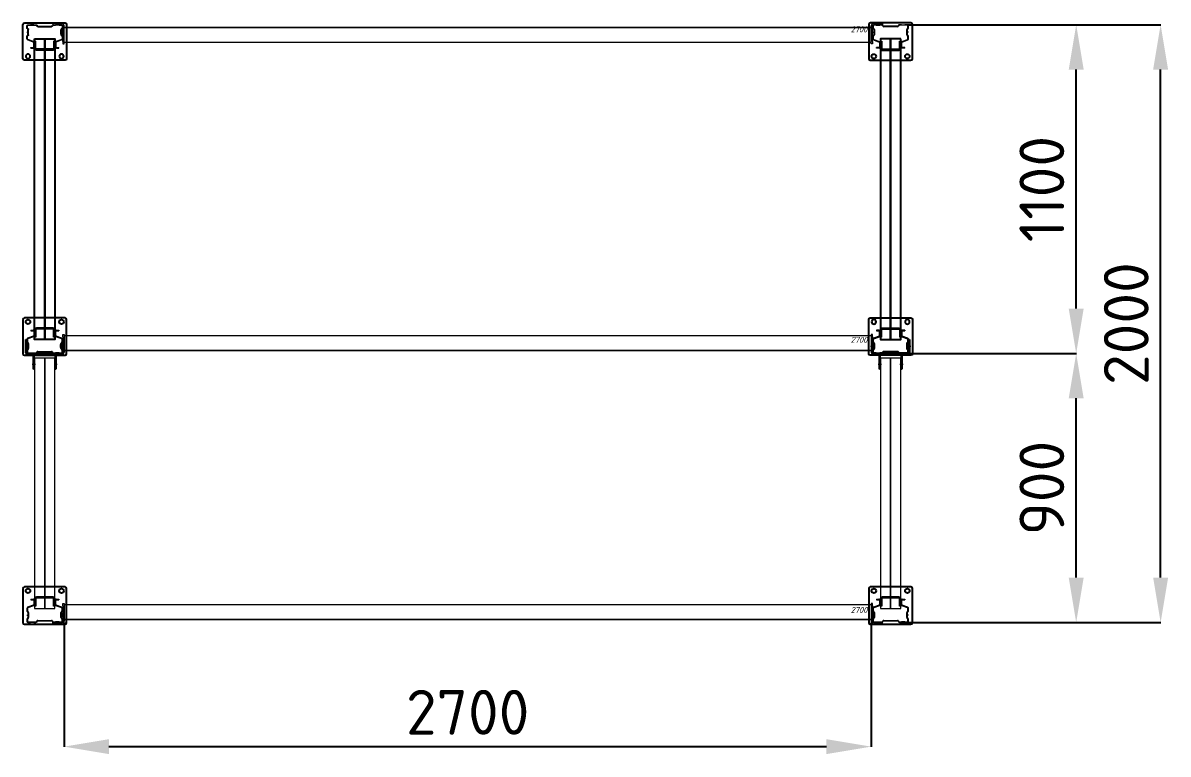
# Model space of a CAD drawing. Header units: millimetres. Extents: x 2140 to 223837, y 2113 to 170313.
# Drawn here: x 204116 to 207947, y 106477 to 108923 of the extents above; entities that cross this region are included whole.
import ezdxf

# ---------------------------------------------------------------- set-up
doc = ezdxf.new("R2010")
doc.units = ezdxf.units.MM
for name, pattern in [('CENTERX2', [20.32, 12.7, -2.54, 2.54, -2.54]), ('HIDDEN', [1.905, 1.27, -0.635]), ('PHANTOM', [12.7, 6.35, -1.27, 1.27, -1.27, 1.27, -1.27])]:
    doc.linetypes.add(name, pattern=pattern)
for name, color, linetype in [('0_ANNOT_Dimensions', 7, 'Continuous'), ('12.Секция', 7, 'Continuous'), ('2.Стойка', 7, 'Continuous')]:
    doc.layers.add(name, color=color, linetype=linetype)
for name, color, linetype, lineweight in [('1.Балка', 5, 'Continuous', 0), ('3.Опора', 7, 'Continuous', 0), ('42.Наращиватель рамы', 7, 'Continuous', 0)]:
    doc.layers.add(name, color=color, linetype=linetype, lineweight=lineweight)
doc.styles.get("Standard").update_dxf_attribs({"font": 'isocpeur.ttf'})
doc.styles.add('Курсив', font='isocpeui.ttf')
doc.dimstyles.new('150', dxfattribs={"dimtxt": 150, "dimasz": 150, "dimexe": 1, "dimexo": 10, "dimgap": 40, "dimtad": 1, "dimdec": 0, "dimzin": 0, "dimdsep": 46, "dimtxsty": 'Standard', "dimcen": 0.09, "dimadec": 0, "dimazin": 0, "dimtfac": 1, "dimtdec": 0, "dimtofl": 0, "dimtmove": 0, "dimatfit": 3, "dimfxl": 1, "dimtolj": 1, "dimtzin": 0, "dimarcsym": 0})
doc.dimstyles.new('Рзм блок', dxfattribs={"dimtxt": 40, "dimasz": 80, "dimexe": 0.18, "dimexo": 0, "dimgap": 5, "dimtad": 1, "dimtoh": 1, "dimdec": 0, "dimzin": 0, "dimdsep": 46, "dimtxsty": 'Курсив', "dimblk": 'NONE', "dimcen": 0.09, "dimse1": 1, "dimse2": 1, "dimsd1": 1, "dimsd2": 1, "dimadec": 0, "dimazin": 0, "dimtfac": 1, "dimtdec": 0, "dimtofl": 0, "dimtmove": 0, "dimatfit": 2, "dimldrblk": 'NONE', "dimfxl": 0.18, "dimtolj": 1, "dimtzin": 0, "dimarcsym": 0})

# ---------------------------------------------------------------- blocks, each defined once
blk = doc.blocks.new('*D978')
at = {"layer": '0_ANNOT_Dimensions', "color": 0, "lineweight": -2, "transparency": 16777216}
for p, q in [((204253.8, 106916.5), (204253.8, 106500.7)), ((206953.8, 106916.5), (206953.8, 106500.7)), ((204403.8, 106501.7), (206803.8, 106501.7))]:
    blk.add_line(p, q, dxfattribs=at)
at = {"layer": '0_ANNOT_Dimensions', "color": 0, "transparency": 16777216}
for points in [[(204403.8, 106526.7), (204403.8, 106476.7), (204253.8, 106501.7)], [(206803.8, 106526.7), (206803.8, 106476.7), (206953.8, 106501.7)]]:
    blk.add_solid(points, dxfattribs=at)
at = {"layer": 'Defpoints', "color": 0, "transparency": 16777216}
for p in [(204253.8, 106926.5), (206953.8, 106926.5), (206953.8, 106501.7)]:
    blk.add_point(p, dxfattribs=at)
at = {"layer": '0_ANNOT_Dimensions', "color": 0, "transparency": 16777216, "insert": (205603.8, 106616.7), "char_height": 150, "attachment_point": 5}
blk.add_mtext('\\A1;2700', dxfattribs=at)
blk = doc.blocks.new('*D979')
at = {"layer": '0_ANNOT_Dimensions', "color": 0, "lineweight": -2, "transparency": 16777216}
for p, q in [((207076.7, 108917), (207640.7, 108917)), ((207639.7, 107967), (207639.7, 108767)), ((207076.8, 107817), (207640.7, 107817))]:
    blk.add_line(p, q, dxfattribs=at)
at = {"layer": '0_ANNOT_Dimensions', "color": 0, "transparency": 16777216}
for points in [[(207614.7, 108767), (207664.7, 108767), (207639.7, 108917)], [(207614.7, 107967), (207664.7, 107967), (207639.7, 107817)]]:
    blk.add_solid(points, dxfattribs=at)
at = {"layer": 'Defpoints', "color": 0, "transparency": 16777216}
for p in [(207066.7, 108917), (207639.7, 108917), (207066.8, 107817)]:
    blk.add_point(p, dxfattribs=at)
at = {"layer": '0_ANNOT_Dimensions', "color": 0, "transparency": 16777216, "insert": (207524.7, 108367), "char_height": 150, "attachment_point": 5, "rotation": 90}
blk.add_mtext('\\A1;1100', dxfattribs=at)
blk = doc.blocks.new('*D980')
at = {"layer": '0_ANNOT_Dimensions', "color": 0, "lineweight": -2, "transparency": 16777216}
for p, q in [((207076.7, 107817), (207640.7, 107817)), ((207639.7, 107067), (207639.7, 107667)), ((207076.8, 106917), (207640.7, 106917))]:
    blk.add_line(p, q, dxfattribs=at)
at = {"layer": '0_ANNOT_Dimensions', "color": 0, "transparency": 16777216}
for points in [[(207614.7, 107667), (207664.7, 107667), (207639.7, 107817)], [(207614.7, 107067), (207664.7, 107067), (207639.7, 106917)]]:
    blk.add_solid(points, dxfattribs=at)
at = {"layer": 'Defpoints', "color": 0, "transparency": 16777216}
for p in [(207066.7, 107817), (207639.7, 107817), (207066.8, 106917)]:
    blk.add_point(p, dxfattribs=at)
at = {"layer": '0_ANNOT_Dimensions', "color": 0, "transparency": 16777216, "insert": (207524.7, 107367), "char_height": 150, "attachment_point": 5, "rotation": 90}
blk.add_mtext('\\A1;900', dxfattribs=at)
blk = doc.blocks.new('*D981')
at = {"layer": '0_ANNOT_Dimensions', "color": 0, "lineweight": -2, "transparency": 16777216}
for p, q in [((207368.7, 108917), (207923.1, 108917)), ((207922.1, 107067), (207922.1, 108767)), ((207296.3, 106917), (207923.1, 106917))]:
    blk.add_line(p, q, dxfattribs=at)
at = {"layer": '0_ANNOT_Dimensions', "color": 0, "transparency": 16777216}
for points in [[(207897.1, 108767), (207947.1, 108767), (207922.1, 108917)], [(207897.1, 107067), (207947.1, 107067), (207922.1, 106917)]]:
    blk.add_solid(points, dxfattribs=at)
at = {"layer": 'Defpoints', "color": 0, "transparency": 16777216}
for p in [(207358.7, 108917), (207922.1, 108917), (207286.3, 106917)]:
    blk.add_point(p, dxfattribs=at)
at = {"layer": '0_ANNOT_Dimensions', "color": 0, "transparency": 16777216, "insert": (207807.1, 107917), "char_height": 150, "attachment_point": 5, "rotation": 90}
blk.add_mtext('\\A1;2000', dxfattribs=at)
blk = doc.blocks.new('*D430')
at = {"layer": 'Defpoints', "color": 0, "linetype": 'ByBlock', "transparency": 16777216}
for p in [(5, 34.5), (5, 1.9), (2705, 34.5)]:
    blk.add_point(p, dxfattribs=at)
at = {"layer": 'Defpoints', "color": 0, "linetype": 'ByBlock', "transparency": 16777216, "insert": (2664.3, 17), "char_height": 20, "attachment_point": 5, "style": 'Курсив'}
blk.add_mtext('\\A1;2700', dxfattribs=at)
blk = doc.blocks.new('_None')
blk = doc.blocks.new('Опора FSус 120')
at = {"layer": '3.Опора', "color": 0, "linetype": 'Continuous', "lineweight": 25}
for p, q in [((-73, 120), (-73, 5)), ((68, 125), (-68, 125)), ((73, 5), (73, 120)), ((-34, 85), (-34, 71)), ((-31, 85), (-31, 71)), ((28, 91), (-28, 91)), ((28, 88), (-28, 88)), ((31, 71), (31, 85)), ((34, 71), (34, 85)), ((-34, 61), (-34, 71)), ((-31, 61), (-34, 61)), ((-31, 71), (-31, 61)), ((31, 61), (31, 71)), ((34, 61), (31, 61)), ((34, 71), (34, 61)), ((-68, 0), (68, 0))]:
    blk.add_line(p, q, dxfattribs=at)
at = {"layer": '3.Опора', "color": 0}
for p, q in [((-30, 73), (-35, 73)), ((30, 73), (35, 73))]:
    blk.add_line(p, q, dxfattribs=at)
for points in [[(-31, 77.5), (-34, 77.5), (-34, 68.5), (-31, 68.5)], [(31, 77.5), (34, 77.5), (34, 68.5), (31, 68.5)]]:
    blk.add_lwpolyline(points, close=True, dxfattribs=at)
at = {"layer": '3.Опора', "color": 0, "linetype": 'Continuous', "lineweight": 25}
for centre in [(-56, 112), (56, 112)]:
    blk.add_circle(centre, 7.5, dxfattribs=at)
for centre, radius, start, end in [((-68, 120), 5, 90, 180), ((68, 120), 5, 0, 90), ((-28, 85), 6, 90, 180), ((-28, 85), 3, 90, 180), ((28, 85), 6, 0, 90), ((28, 85), 3, 0, 90), ((-68, 5), 5, 180, 270), ((68, 5), 5, 270, 0)]:
    blk.add_arc(centre, radius, start, end, dxfattribs=at)
blk = doc.blocks.new('Стойка FSус 120')
at = {"color": 0, "linetype": 'ByBlock', "lineweight": 0}
for p, q in [((-60, 42.2), (-60, 34.6)), ((-58, 42.2), (-58, 34.6)), ((-38.3, 52.9), (-57.4, 46)), ((-37.6, 51), (-56.7, 44.1)), ((-47, 73), (-39, 73)), ((-47, 73), (-47, 71)), ((-47, 71), (-39, 71)), ((-38, 62), (-34, 62)), ((-37, 69), (-37, 54.8)), ((-35, 66.2), (-37, 66.2)), ((-37, 57.8), (-35, 57.8)), ((-35, 69), (-35, 54.8)), ((38, 62), (34, 62)), ((35, 54.8), (35, 69)), ((37, 66.2), (35, 66.2)), ((35, 57.8), (37, 57.8)), ((37, 54.8), (37, 69)), ((56.7, 44.1), (37.6, 51)), ((57.4, 46), (38.3, 52.9)), ((39, 73), (47, 73)), ((39, 71), (47, 71)), ((47, 73), (47, 71)), ((58, 34.6), (58, 42.2)), ((60, 34.6), (60, 42.2)), ((-60, 20), (-53, 20)), ((-60, 5.4), (-60, -1)), ((-58, 31.2), (-57, 30.6)), ((-57, 9.4), (-58, 8.8)), ((-58, 5.4), (-58, -1)), ((-57, 32.9), (-56, 32.3)), ((-56, 7.7), (-57, 7.1)), ((-56, 28.8), (-56, 11.2)), ((-56, 25.5), (-54, 25.5)), ((-54, 14.5), (-56, 14.5)), ((-54, 28.8), (-54, 11.2)), ((-27.6, -2), (-26.4, 0)), ((-23, 2), (23, 2)), ((-23, 0), (23, 0)), ((26.4, 0), (27.6, -2)), ((60, 20), (53, 20)), ((54, 11.2), (54, 28.8)), ((56, 25.5), (54, 25.5)), ((54, 14.5), (56, 14.5)), ((56, 32.3), (57, 32.9)), ((56, 11.2), (56, 28.8)), ((57, 7.1), (56, 7.7)), ((57, 30.6), (58, 31.2)), ((58, 8.8), (57, 9.4)), ((58, -1), (58, 5.4)), ((60, -1), (60, 5.4)), ((-56, -3), (-48, -3)), ((-56, -5), (-48, -5)), ((-48, -3), (-46.1, -3)), ((-48, -3), (-48, -5)), ((-46.1, -5), (-48, -5)), ((-46.1, -3), (-45.6, -3)), ((-45.6, -5), (-46.1, -5)), ((-45.6, -3), (-36.5, -3)), ((-36.5, -5), (-45.6, -5)), ((-36.5, -3), (-36, -3)), ((-36, -5), (-36.5, -5)), ((-36, -3), (-29.3, -3)), ((-36, -3), (-36, -5)), ((-36, -5), (-29.3, -5)), ((-25.8, -3), (-24.7, -1)), ((24.7, -1), (25.8, -3)), ((29.3, -3), (36, -3)), ((29.3, -5), (36, -5)), ((36.5, -3), (36, -3)), ((36, -3), (36, -5)), ((36, -5), (36.5, -5)), ((45.6, -3), (36.5, -3)), ((36.5, -5), (45.6, -5)), ((46.1, -3), (45.6, -3)), ((45.6, -5), (46.1, -5)), ((48, -3), (46.1, -3)), ((46.1, -5), (48, -5)), ((48, -3), (56, -3)), ((48, -3), (48, -5)), ((48, -5), (56, -5))]:
    blk.add_line(p, q, dxfattribs=at)
for centre, radius, start, end in [((-56, 42.2), 4, 110, 180), ((-56, 42.2), 2, 110, 180), ((-39, 69), 4, 0, 90), ((-39, 69), 2, 0, 90), ((-39, 54.8), 2, 290, 0), ((-39, 54.8), 4, 290, 0), ((39, 69), 4, 90, 180), ((39, 54.8), 4, 180, 250), ((39, 69), 2, 90, 180), ((39, 54.8), 2, 180, 250), ((56, 42.2), 2, 0, 70), ((56, 42.2), 4, 0, 70), ((-56, 34.6), 4, 180, 240), ((-56, 5.4), 4, 120, 180), ((-56, 34.6), 2, 180, 240), ((-56, 5.4), 2, 120, 180), ((-58, 28.8), 2, 0, 60), ((-58, 11.2), 2, 300, 0), ((-58, 28.8), 4, 0, 60), ((-58, 11.2), 4, 300, 0), ((-23, -2), 4, 90, 150), ((-23, -2), 2, 90, 150), ((23, -2), 4, 30, 90), ((23, -2), 2, 30, 90), ((58, 28.8), 4, 120, 180), ((58, 11.2), 4, 180, 240), ((58, 28.8), 2, 120, 180), ((58, 11.2), 2, 180, 240), ((56, 34.6), 2, 300, 0), ((56, 5.4), 2, 0, 60), ((56, 34.6), 4, 300, 0), ((56, 5.4), 4, 0, 60), ((-56, -1), 4, 180, 270), ((-56, -1), 2, 180, 270), ((-29.3, -1), 2, 270, 330), ((-29.3, -1), 4, 270, 330), ((29.3, -1), 4, 210, 270), ((29.3, -1), 2, 210, 270), ((56, -1), 2, 270, 0), ((56, -1), 4, 270, 0)]:
    blk.add_arc(centre, radius, start, end, dxfattribs=at)
blk = doc.blocks.new('*U983')
at = {"color": 0, "linetype": 'Continuous', "lineweight": 25}
for p, q in [((-63, 42), (-60.5, 42)), ((-63, 37), (-63, 42)), ((-60.5, 42), (-60.5, 37)), ((60.5, 42), (63, 42)), ((60.5, 37), (60.5, 42)), ((63, 42), (63, 37)), ((-63, -3), (-63, 37)), ((-60.5, -3), (-60.5, 37)), ((60.5, 37), (60.5, -3)), ((63, 37), (63, -3)), ((58, -5.5), (-58, -5.5)), ((58, -8), (-58, -8)), ((-37.5, -53), (-37.5, -10.5)), ((-35, -53), (-35, -10.5)), ((35, -10.5), (35, -53)), ((37.5, -10.5), (37.5, -53)), ((-37.5, -58), (-37.5, -53)), ((-35, -58), (-37.5, -58)), ((-35, -53), (-35, -58)), ((35, -58), (35, -53)), ((37.5, -58), (35, -58)), ((37.5, -53), (37.5, -58))]:
    blk.add_line(p, q, dxfattribs=at)
at = {"color": 0, "linetype": 'CENTERX2', "lineweight": 18}
for p, q in [((-67, 20), (-56.5, 20)), ((55.1, 20), (68, 20)), ((-41.5, -41), (-31, -41)), ((31.2, -41), (42, -41))]:
    blk.add_line(p, q, dxfattribs=at)
at = {"color": 0, "linetype": 'HIDDEN', "lineweight": 18}
for p, q in [((-60.5, 25.5), (-63, 25.5)), ((-63, 14.5), (-60.5, 14.5)), ((63, 25.5), (60.5, 25.5)), ((60.5, 14.5), (63, 14.5)), ((-35, -36.5), (-37.5, -36.5)), ((-32.5, -5.5), (-32.5, -8)), ((32.5, -5.5), (32.5, -8)), ((37.5, -36.5), (35, -36.5)), ((-37.5, -45.5), (-35, -45.5)), ((35, -45.5), (37.5, -45.5))]:
    blk.add_line(p, q, dxfattribs=at)
at = {"color": 0, "linetype": 'PHANTOM', "lineweight": 18}
for p, q in [((-60.5, -3), (-63, -3)), ((-60.5, -3), (-63, -3)), ((-58, -5.5), (-58, -8)), ((-58, -5.5), (-58, -8)), ((-35, -10.5), (-37.5, -10.5)), ((-35, -10.5), (-37.5, -10.5)), ((35, -10.5), (37.5, -10.5)), ((35, -10.5), (37.5, -10.5)), ((58, -5.5), (58, -8)), ((58, -5.5), (58, -8)), ((60.5, -3), (63, -3)), ((60.5, -3), (63, -3))]:
    blk.add_line(p, q, dxfattribs=at)
for p, q in [((0, -21), (-34, -21)), ((-34, -21), (-34, -858)), ((0, -858), (0, -21)), ((34, -21), (0, -21)), ((0, -21), (0, -858)), ((34, -858), (34, -21)), ((-34, -858), (0, -858)), ((0, -858), (34, -858))]:
    blk.add_line(p, q)
at = {"color": 0, "linetype": 'Continuous', "lineweight": 25}
for centre, radius, start, end in [((-58, -3), 5, 180, 270), ((-58, -3), 2.5, 180, 270), ((-32.5, -10.5), 5, 150, 180), ((-32.5, -10.5), 2.5, 90, 180), ((32.5, -10.5), 2.5, 0, 90), ((32.5, -10.5), 5, 0, 30), ((58, -3), 2.5, 270, 0), ((58, -3), 5, 270, 0)]:
    blk.add_arc(centre, radius, start, end, dxfattribs=at)
at = {"color": 0, "linetype": 'HIDDEN', "lineweight": 18}
for centre, start, end in [((-32.5, -10.5), 90, 150), ((32.5, -10.5), 30, 90)]:
    blk.add_arc(centre, 5, start, end, dxfattribs=at)
at = {"layer": '2.Стойка', "color": 51, "true_color": 0xf8f6b0}
blk.add_blockref('Стойка FSус 120', (0, 0), dxfattribs=at)
at = {"layer": '2.Стойка', "color": 0}
blk.add_blockref('Стойка FSус 120', (0, -900), dxfattribs=at)
at = {"layer": '3.Опора'}
blk.add_blockref('Опора FSус 120', (0, -911), dxfattribs=at)
blk = doc.blocks.new('*D332')
at = {"layer": 'Defpoints', "color": 0, "linetype": 'ByBlock', "transparency": 16777216}
for p in [(65, 54.5), (2765, 54.5), (65, 25.6)]:
    blk.add_point(p, dxfattribs=at)
at = {"layer": 'Defpoints', "color": 0, "linetype": 'ByBlock', "transparency": 16777216, "insert": (2724.3, 40.7), "char_height": 20, "attachment_point": 5, "style": 'Курсив'}
blk.add_mtext('\\A1;2700', dxfattribs=at)
blk = doc.blocks.new('*D333')
at = {"layer": 'Defpoints', "color": 0, "linetype": 'ByBlock', "transparency": 16777216}
for p in [(65, 1064.4), (65, 1035.5), (2765, 1035.5)]:
    blk.add_point(p, dxfattribs=at)
at = {"layer": 'Defpoints', "color": 0, "linetype": 'ByBlock', "transparency": 16777216, "insert": (2724.3, 1079.5), "char_height": 20, "attachment_point": 5, "style": 'Курсив'}
blk.add_mtext('\\A1;2700', dxfattribs=at)
blk = doc.blocks.new('*U429')
at = {"true_color": 0xc7c8ca}
h = blk.add_hatch(color=9, dxfattribs=at)
h.dxf.hatch_style = 1
h.paths.add_polyline_path([(5, 31), (5, 39), (1, 39), (1, 31), (1, -21, -0.414214), (-3, -25), (-24.5, -25), (-32.5, -25), (-32.5, -29), (-24.5, -29), (-3, -29, 0.414214), (5, -21)])
h = blk.add_hatch(color=9, dxfattribs=at)
h.dxf.hatch_style = 1
h.paths.add_polyline_path([(2742.5, -25), (2734.5, -25), (2713, -25, -0.414214), (2709, -21), (2709, 31), (2709, 39), (2705, 39), (2705, 31), (2705, -21, 0.414214), (2713, -29), (2734.5, -29), (2742.5, -29)])
at = {"color": 61, "true_color": 0xedee99}
for points in [[(-6, 5.5), (-4, 5.5), (-4, -5.5), (-6, -5.5)], [(-2, 5.5), (0, 5.5), (0, -5.5), (-2, -5.5)]]:
    blk.add_lwpolyline(points, close=True, dxfattribs=at)
at = {"layer": '1.Балка', "color": 0, "linetype": 'ByBlock'}
for p, q in [((1, 39), (5, 39)), ((1, 31), (1, 39)), ((5, 39), (5, 31)), ((2709, 39), (2705, 39)), ((2705, 39), (2705, 31)), ((2709, 31), (2709, 39)), ((1, 31), (1, -21)), ((2705, 34.5), (5, 34.5)), ((5, 31), (5, -21)), ((2705, 31), (2705, -21)), ((2709, 31), (2709, -21)), ((-32.5, -29), (-32.5, -25)), ((-32.5, -25), (-24.5, -25)), ((-24.5, -29), (-32.5, -29)), ((-3, -25), (-24.5, -25)), ((-3, -29), (-24.5, -29)), ((5, -15.5), (2705, -15.5)), ((2705, -15.5), (5, -15.5)), ((2713, -25), (2734.5, -25)), ((2713, -29), (2734.5, -29)), ((2742.5, -25), (2734.5, -25)), ((2734.5, -29), (2742.5, -29)), ((2742.5, -29), (2742.5, -25))]:
    blk.add_line(p, q, dxfattribs=at)
for centre, radius, start, end in [((-3, -21), 4, 270, 0), ((-3, -21), 8, 270, 0), ((2713, -21), 8, 180, 270), ((2713, -21), 4, 180, 270)]:
    blk.add_arc(centre, radius, start, end, dxfattribs=at)
at = {"layer": '2.Стойка', "color": 61, "linetype": 'ByBlock', "true_color": 0xedee99}
blk.add_line((0, 0), (-7.7, 0), dxfattribs=at)
at = {"layer": 'Defpoints', "color": 0, "linetype": 'ByBlock'}
dim = blk.add_linear_dim(base=(5, 1.9), p1=(2705, 34.5), p2=(5, 34.5), dimstyle='Рзм блок', override={"dimtxt": 20}, dxfattribs=at)
dim.commit()
dim.dimension.update_dxf_attribs({"geometry": '*D430', "text_midpoint": (2664.3, 1.9), "dimtype": 128})
blk = doc.blocks.new('*U326')
h = blk.add_hatch(color=0)
h.dxf.hatch_style = 1
h.paths.add_polyline_path([(65, 1039), (65, 1031), (61, 1031), (61, 1039), (61, 1091, 0.414214), (57, 1095), (35.5, 1095), (27.5, 1095), (27.5, 1099), (35.5, 1099), (57, 1099, -0.414214), (65, 1091)])
h = blk.add_hatch(color=0)
h.dxf.hatch_style = 1
h.paths.add_polyline_path([(2802.5, 1095), (2794.5, 1095), (2773, 1095, 0.414214), (2769, 1091), (2769, 1039), (2769, 1031), (2765, 1031), (2765, 1039), (2765, 1091, -0.414214), (2773, 1099), (2794.5, 1099), (2802.5, 1099)])
h = blk.add_hatch(color=0)
h.dxf.hatch_style = 1
h.paths.add_polyline_path([(65, 51), (65, 59), (61, 59), (61, 51), (61, -1, -0.414214), (57, -5), (35.5, -5), (27.5, -5), (27.5, -9), (35.5, -9), (57, -9, 0.414214), (65, -1)])
h = blk.add_hatch(color=0)
h.dxf.hatch_style = 1
h.paths.add_polyline_path([(2802.5, -5), (2794.5, -5), (2773, -5, -0.414214), (2769, -1), (2769, 51), (2769, 59), (2765, 59), (2765, 51), (2765, -1, 0.414214), (2773, -9), (2794.5, -9), (2802.5, -9)])
at = {"color": 61, "true_color": 0xedee99}
for points in [[(54, 1064.5), (56, 1064.5), (56, 1075.5), (54, 1075.5)], [(58, 1064.5), (60, 1064.5), (60, 1075.5), (58, 1075.5)], [(54, 25.5), (56, 25.5), (56, 14.5), (54, 14.5)], [(58, 25.5), (60, 25.5), (60, 14.5), (58, 14.5)]]:
    blk.add_lwpolyline(points, close=True, dxfattribs=at)
at = {"color": 18, "true_color": 0x000000}
for points in [[(-34, 1048), (0, 1048), (0, 42), (-34, 42)], [(0, 1048), (34, 1048), (34, 42), (0, 42)], [(2830, 1048), (2796, 1048), (2796, 42), (2830, 42)], [(2864, 1048), (2830, 1048), (2830, 42), (2864, 42)]]:
    blk.add_lwpolyline(points, close=True, dxfattribs=at)
at = {"layer": '1.Балка', "color": 0, "linetype": 'ByBlock'}
for p, q in [((35.5, 1099), (27.5, 1099)), ((27.5, 1099), (27.5, 1095)), ((27.5, 1095), (35.5, 1095)), ((57, 1099), (35.5, 1099)), ((57, 1095), (35.5, 1095)), ((61, 1039), (61, 1091)), ((65, 1039), (65, 1091)), ((65, 1085.5), (2765, 1085.5)), ((2765, 1085.5), (65, 1085.5)), ((2765, 1039), (2765, 1091)), ((2769, 1039), (2769, 1091)), ((2773, 1099), (2794.5, 1099)), ((2773, 1095), (2794.5, 1095)), ((2794.5, 1099), (2802.5, 1099)), ((2802.5, 1095), (2794.5, 1095)), ((2802.5, 1099), (2802.5, 1095)), ((61, 1039), (61, 1031)), ((65, 1031), (65, 1039)), ((2765, 1035.5), (65, 1035.5)), ((2765, 1031), (2765, 1039)), ((2769, 1039), (2769, 1031)), ((61, 1031), (65, 1031)), ((2769, 1031), (2765, 1031)), ((61, 59), (65, 59)), ((61, 51), (61, 59)), ((61, 51), (61, -1)), ((65, 59), (65, 51)), ((2765, 54.5), (65, 54.5)), ((65, 51), (65, -1)), ((2769, 59), (2765, 59)), ((2765, 59), (2765, 51)), ((2765, 51), (2765, -1)), ((2769, 51), (2769, 59)), ((2769, 51), (2769, -1)), ((65, 4.5), (2765, 4.5)), ((2765, 4.5), (65, 4.5)), ((27.5, -9), (27.5, -5)), ((27.5, -5), (35.5, -5)), ((35.5, -9), (27.5, -9)), ((57, -5), (35.5, -5)), ((57, -9), (35.5, -9)), ((2773, -5), (2794.5, -5)), ((2773, -9), (2794.5, -9)), ((2802.5, -5), (2794.5, -5)), ((2794.5, -9), (2802.5, -9)), ((2802.5, -9), (2802.5, -5))]:
    blk.add_line(p, q, dxfattribs=at)
for centre, radius, start, end in [((57, 1091), 8, 0, 90), ((57, 1091), 4, 0, 90), ((2773, 1091), 8, 90, 180), ((2773, 1091), 4, 90, 180), ((57, -1), 4, 270, 0), ((57, -1), 8, 270, 0), ((2773, -1), 8, 180, 270), ((2773, -1), 4, 180, 270)]:
    blk.add_arc(centre, radius, start, end, dxfattribs=at)
at = {"layer": '2.Стойка', "color": 61, "linetype": 'ByBlock', "true_color": 0xedee99}
for p, q in [((60, 1070), (52.3, 1070)), ((60, 20), (52.3, 20))]:
    blk.add_line(p, q, dxfattribs=at)
at = {"layer": '2.Стойка', "color": 18, "true_color": 0x000000, "xscale": -1, "rotation": 180}
blk.add_blockref('Стойка FSус 120', (0, 1090), dxfattribs=at)
at = {"layer": '2.Стойка', "color": 18, "true_color": 0x000000, "rotation": 180}
blk.add_blockref('Стойка FSус 120', (2830, 1090), dxfattribs=at)
at = {"layer": '2.Стойка', "color": 18, "true_color": 0x000000}
blk.add_blockref('Стойка FSус 120', (0, 0), dxfattribs=at)
at = {"layer": '2.Стойка', "color": 18, "true_color": 0x000000, "xscale": -1}
blk.add_blockref('Стойка FSус 120', (2830, 0), dxfattribs=at)
at = {"layer": '3.Опора', "color": 18, "true_color": 0x000000, "xscale": -1, "rotation": 180}
blk.add_blockref('Опора FSус 120', (0, 1101), dxfattribs=at)
at = {"layer": '3.Опора', "color": 18, "true_color": 0x000000, "rotation": 180}
blk.add_blockref('Опора FSус 120', (2830, 1101), dxfattribs=at)
at = {"layer": '3.Опора', "color": 18, "true_color": 0x000000}
blk.add_blockref('Опора FSус 120', (0, -11), dxfattribs=at)
at = {"layer": '3.Опора', "color": 18, "true_color": 0x000000, "xscale": -1}
blk.add_blockref('Опора FSус 120', (2830, -11), dxfattribs=at)
at = {"layer": 'Defpoints', "color": 0, "linetype": 'ByBlock'}
for base, p1, p2, picture, middle in [((65, 1064.4), (2765, 1035.5), (65, 1035.5), '*D333', (2724.3, 1064.4)), ((65, 25.6), (2765, 54.5), (65, 54.5), '*D332', (2724.3, 25.6))]:
    dim = blk.add_linear_dim(base=base, p1=p1, p2=p2, dimstyle='Рзм блок', override={"dimtxt": 20}, dxfattribs=at)
    dim.commit()
    dim.dimension.update_dxf_attribs({"geometry": picture, "text_midpoint": middle, "dimtype": 128})

msp = doc.modelspace()

# ---------------------------------------------------------------- block references
at = {"layer": '1.Балка', "color": 1, "lineweight": 0}
msp.add_blockref('*U429', (204248.8, 106942), dxfattribs=at)
at = {"layer": '12.Секция', "color": 1}
msp.add_blockref('*U326', (204188.8, 107822), dxfattribs=at)
at = {"layer": '42.Наращиватель рамы'}
for p in [(204188.8, 107822), (207018.8, 107822)]:
    msp.add_blockref('*U983', p, dxfattribs=at)

# ---------------------------------------------------------------- dimensions: what is measured, and where the dimension line sits
at = {"layer": '0_ANNOT_Dimensions'}
for base, p1, p2, picture, middle in [((207639.7, 108917), (207066.8, 107817), (207066.7, 108917), '*D979', (207524.7, 108367)), ((207922.1, 108917), (207286.3, 106917), (207358.7, 108917), '*D981', (207807.1, 107917)), ((207639.7, 107817), (207066.8, 106917), (207066.7, 107817), '*D980', (207524.7, 107367))]:
    dim = msp.add_linear_dim(base=base, p1=p1, p2=p2, angle=90, dimstyle='150', dxfattribs=at)
    dim.commit()
    dim.dimension.update_dxf_attribs({"geometry": picture, "text_midpoint": middle})
dim = msp.add_linear_dim(base=(206953.8, 106501.7), p1=(204253.8, 106926.5), p2=(206953.8, 106926.5), dimstyle='150', dxfattribs=at)
dim.commit()
dim.dimension.update_dxf_attribs({"geometry": '*D978', "text_midpoint": (205603.8, 106616.7)})

doc.saveas('drawing.dxf')
